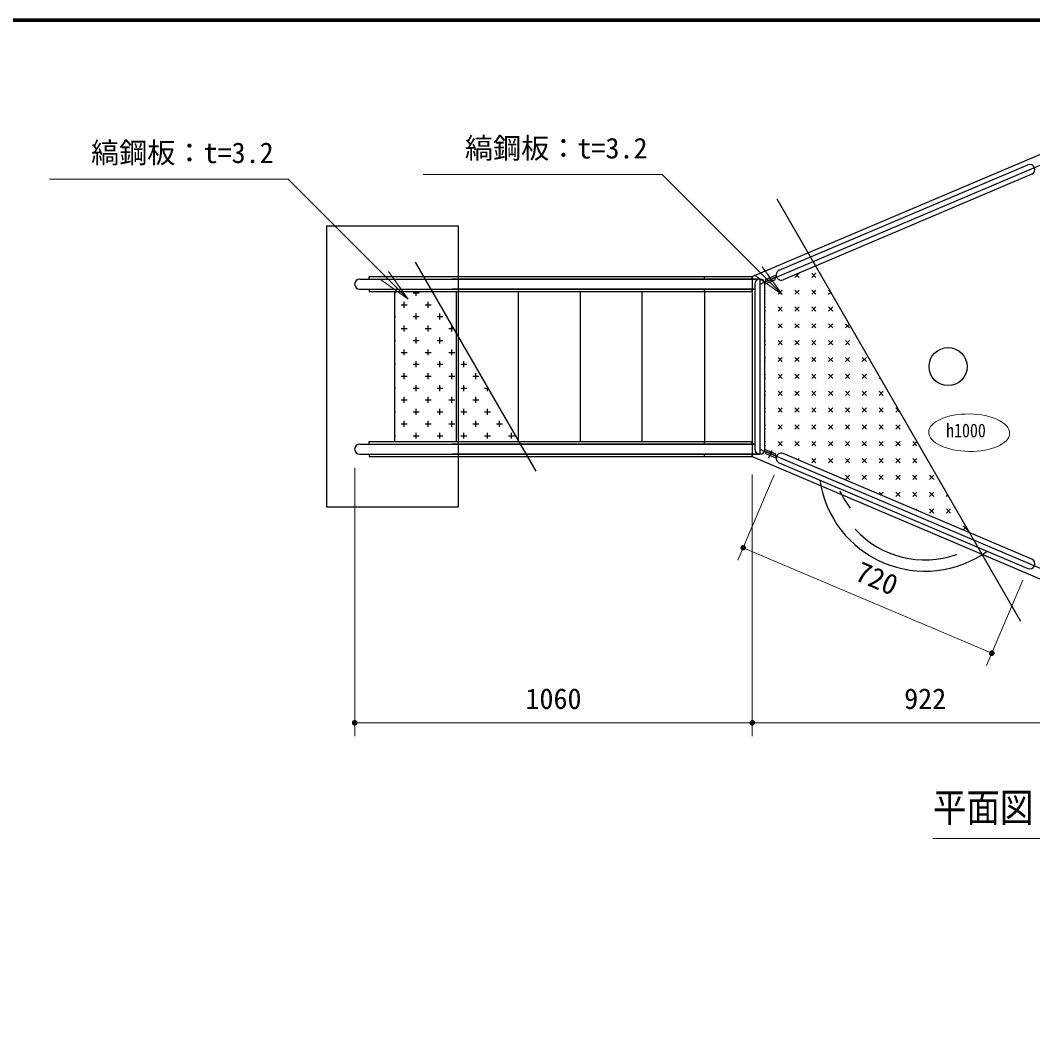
# Model space of a CAD drawing. Units: millimetres at full size, sheet at 1:30. Extents: x 450 to 12150, y 450 to 8460.
# Drawn here: x 3238 to 5938, y 5771 to 8460 of the extents above; entities that cross this region are included whole.
import ezdxf
from ezdxf.enums import TextEntityAlignment as Align

# ---------------------------------------------------------------- set-up
doc = ezdxf.new("R2010")
doc.units = ezdxf.units.MM
doc.header["$LTSCALE"] = 30
for name, color, linetype, lineweight in [('D-STR-DIM\u3000寸法線、寸法値', 7, 'Continuous', 13), ('D-STR-HTXT\u3000旗上げ', 7, 'Continuous', 13), ('D-STR-TXT\u3000文字列', 7, 'Continuous', 13), ('D-STR\u3000構造物外形線', 1, 'Continuous', 25), ('D-TTL', 7, 'Continuous', 70)]:
    doc.layers.add(name, color=color, linetype=linetype, lineweight=lineweight)
doc.styles.add('ＭＳ ゴシック', font='')
doc.styles.get('ＭＳ ゴシック').set_extended_font_data('MS Gothic')

# ---------------------------------------------------------------- blocks, each defined once
blk = doc.blocks.new('filled_dot')
at = {"color": 0, "linetype": 'Continuous', "lineweight": -2, "const_width": 1.25}
blk.add_lwpolyline([(-0.625, 0, 1), (0.625, 0, 1)], format="xyb", close=True, dxfattribs=at)
blk = doc.blocks.new('open_arrow')
at = {"color": 0, "linetype": 'Continuous', "lineweight": -2}
blk.add_lwpolyline([(7.5, 1.25), (0, 0), (7.5, -1.25)], dxfattribs=at)

msp = doc.modelspace()

# ---------------------------------------------------------------- linework, layer by layer
at = {"layer": 'D-STR-DIM\u3000寸法線、寸法値'}
for p, q in [((4129.67, 7266.66), (4129.67, 6550.7)), ((5248.48, 7247.88), (5151.87, 7020.34)), ((5189.98, 7248.37), (5189.98, 6550.7)), ((5189.98, 7248.37), (5189.98, 6550.7)), ((5165.94, 7053.48), (5828.68, 6772.1)), ((5911.21, 6966.49), (5814.61, 6738.96)), ((4129.67, 6586.7), (5189.98, 6586.7)), ((5189.98, 6586.7), (6112.21, 6586.7))]:
    msp.add_line(p, q, dxfattribs=at)
at = {"layer": 'D-STR-HTXT\u3000旗上げ'}
for points in [[(5269.73, 7728.47), (4949.27, 8048.36), (4937.27, 8048.36), (4312.75, 8048.36), (4625.01, 8048.36)], [(4272.68, 7716.15), (3952.22, 8036.03), (3940.22, 8036.03), (3315.7, 8036.03), (3627.96, 8036.03)]]:
    msp.add_lwpolyline(points, dxfattribs=at)
at = {"layer": 'D-STR-TXT\u3000文字列'}
msp.add_line((5671.75, 6278.13), (6251.14, 6278.13), dxfattribs=at)
msp.add_ellipse((5768.42, 7360.08), major_axis=(-107.87, 1.43), ratio=0.46377, dxfattribs=at)
at = {"layer": 'D-STR\u3000構造物外形線'}
for p, q in [((5190.01, 7776.37), (5967.26, 8106.37)), ((5209.98, 7756.37), (5987.23, 8086.37)), ((5261.92, 7793.2), (5924.66, 8074.58)), ((5935.29, 8049.54), (5272.55, 7768.16)), ((5255.5, 7984.03), (5905.64, 6857.96)), ((4290.89, 7814.9), (4612.52, 7257.83)), ((4168.29, 7769.97), (4168.29, 7776.37)), ((4168.29, 7776.37), (5189.98, 7776.37)), ((5062.4, 7769.97), (5062.4, 7776.37)), ((5189.98, 7769.97), (5189.98, 7776.37)), ((5189.98, 7776.37), (5189.98, 7296.37)), ((5190.01, 7769.97), (5190.01, 7776.37)), ((5190.01, 7776.37), (5190.01, 7305.09)), ((5241.73, 7761.16), (5233.53, 7780.49)), ((5303.65, 7774.08), (5314.88, 7785.31)), ((5314.88, 7774.08), (5306.42, 7782.54)), ((5348.56, 7774.08), (5359.78, 7785.31)), ((5359.78, 7774.08), (5348.56, 7785.31)), ((4143.17, 7769.97), (5196.38, 7769.97)), ((5209.98, 7769.97), (4389.98, 7769.97)), ((5189.98, 7769.61), (5189.98, 7303.13)), ((5196.38, 7756.37), (5196.38, 7316.37)), ((5209.98, 7769.97), (5209.98, 7302.77)), ((5223.58, 7316.37), (5223.58, 7756.37)), ((4143.17, 7742.77), (5196.38, 7742.77)), ((4168.29, 7742.77), (4168.29, 7736.37)), ((4168.29, 7736.37), (5189.98, 7736.37)), ((4236.46, 7336.37), (4236.46, 7736.37)), ((4236.46, 7733.18), (4238.11, 7733.18)), ((4285.74, 7733.18), (4301.61, 7733.18)), ((4293.67, 7725.24), (4293.67, 7736.37)), ((5196.38, 7742.77), (4389.98, 7742.77)), ((4401.46, 7336.37), (4401.46, 7736.37)), ((4566.46, 7336.37), (4566.46, 7736.37)), ((4731.46, 7336.37), (4731.46, 7736.37)), ((4896.46, 7336.37), (4896.46, 7736.37)), ((5062.4, 7736.37), (5062.4, 7742.77)), ((5063.6, 7336.37), (5063.6, 7736.37)), ((5189.98, 7736.37), (5189.98, 7742.77)), ((5190.01, 7736.37), (5190.01, 7742.77)), ((5223.58, 7738.91), (5225.08, 7740.41)), ((5225.08, 7729.18), (5223.58, 7730.68)), ((5258.75, 7729.18), (5269.98, 7740.41)), ((5269.98, 7729.18), (5258.75, 7740.41)), ((5303.65, 7729.18), (5314.88, 7740.41)), ((5314.88, 7729.18), (5303.65, 7740.41)), ((5348.56, 7729.18), (5359.78, 7740.41)), ((5359.78, 7729.18), (5348.56, 7740.41)), ((5399.84, 7734.02), (5393.46, 7740.41)), ((5393.46, 7729.18), (5399.28, 7735)), ((4253.99, 7701.43), (4269.86, 7701.43)), ((4261.92, 7693.49), (4261.92, 7709.37)), ((4317.49, 7701.43), (4333.36, 7701.43)), ((4325.42, 7693.49), (4325.42, 7709.37)), ((5223.58, 7694.01), (5225.08, 7695.5)), ((5258.75, 7684.28), (5269.98, 7695.5)), ((5269.98, 7684.28), (5258.75, 7695.5)), ((5303.65, 7684.28), (5314.88, 7695.5)), ((5314.88, 7684.28), (5303.65, 7695.5)), ((5348.56, 7684.28), (5359.78, 7695.5)), ((5359.78, 7684.28), (5348.56, 7695.5)), ((5393.46, 7684.28), (5404.68, 7695.5)), ((5404.68, 7684.28), (5393.46, 7695.5)), ((4236.46, 7669.68), (4238.11, 7669.68)), ((4285.74, 7669.68), (4301.61, 7669.68)), ((4293.67, 7661.74), (4293.67, 7677.62)), ((4349.24, 7669.68), (4365.11, 7669.68)), ((4357.17, 7661.74), (4357.17, 7677.62)), ((5225.08, 7684.28), (5223.58, 7685.78)), ((4261.92, 7629.99), (4261.92, 7645.87)), ((4325.42, 7629.99), (4325.42, 7645.87)), ((4388.92, 7629.99), (4388.92, 7645.11)), ((5223.58, 7649.11), (5225.08, 7650.6)), ((5258.75, 7639.38), (5269.98, 7650.6)), ((5269.98, 7639.38), (5258.75, 7650.6)), ((5303.65, 7639.38), (5314.88, 7650.6)), ((5314.88, 7639.38), (5303.65, 7650.6)), ((5348.56, 7639.38), (5359.78, 7650.6)), ((5359.78, 7639.38), (5348.56, 7650.6)), ((5393.46, 7639.38), (5404.68, 7650.6)), ((5404.68, 7639.38), (5393.46, 7650.6)), ((5449.58, 7639.38), (5438.36, 7650.6)), ((5438.36, 7639.38), (5448.58, 7649.6)), ((4253.99, 7637.93), (4269.86, 7637.93)), ((4317.49, 7637.93), (4333.36, 7637.93)), ((4380.99, 7637.93), (4393.07, 7637.93)), ((5225.08, 7639.38), (5223.58, 7640.87)), ((4236.46, 7606.18), (4238.11, 7606.18)), ((4285.74, 7606.18), (4301.61, 7606.18)), ((4293.67, 7598.24), (4293.67, 7614.12)), ((4349.24, 7606.18), (4365.11, 7606.18)), ((4357.17, 7598.24), (4357.17, 7614.12)), ((5223.58, 7604.21), (5225.08, 7605.7)), ((5225.08, 7594.48), (5223.58, 7595.97)), ((5258.75, 7594.48), (5269.98, 7605.7)), ((5269.98, 7594.48), (5258.75, 7605.7)), ((5303.65, 7594.48), (5314.88, 7605.7)), ((5314.88, 7594.48), (5303.65, 7605.7)), ((5348.56, 7594.48), (5359.78, 7605.7)), ((5359.78, 7594.48), (5348.56, 7605.7)), ((5393.46, 7594.48), (5404.68, 7605.7)), ((5404.68, 7594.48), (5393.46, 7605.7)), ((5438.36, 7594.48), (5449.58, 7605.7)), ((5449.58, 7594.48), (5438.36, 7605.7)), ((4253.99, 7574.43), (4269.86, 7574.43)), ((4261.92, 7566.49), (4261.92, 7582.37)), ((4317.49, 7574.43), (4333.36, 7574.43)), ((4325.42, 7566.49), (4325.42, 7582.37)), ((4380.99, 7574.43), (4396.86, 7574.43)), ((4388.92, 7566.49), (4388.92, 7582.37)), ((5223.58, 7559.3), (5225.08, 7560.8)), ((5258.75, 7549.57), (5269.98, 7560.8)), ((5269.98, 7549.57), (5258.75, 7560.8)), ((5303.65, 7549.57), (5314.88, 7560.8)), ((5314.88, 7549.57), (5303.65, 7560.8)), ((5348.56, 7549.57), (5359.78, 7560.8)), ((5359.78, 7549.57), (5348.56, 7560.8)), ((5393.46, 7549.57), (5404.68, 7560.8)), ((5404.68, 7549.57), (5393.46, 7560.8)), ((5438.36, 7549.57), (5449.58, 7560.8)), ((5449.58, 7549.57), (5438.36, 7560.8)), ((5483.26, 7549.57), (5494.49, 7560.8)), ((5494.49, 7549.57), (5483.26, 7560.8)), ((4236.46, 7542.68), (4238.11, 7542.68)), ((4285.74, 7542.68), (4301.61, 7542.68)), ((4293.67, 7534.74), (4293.67, 7550.62)), ((4349.24, 7542.68), (4365.11, 7542.68)), ((4357.17, 7534.74), (4357.17, 7550.62)), ((4412.74, 7542.68), (4428.61, 7542.68)), ((4420.67, 7534.74), (4420.67, 7550.62)), ((5225.08, 7549.57), (5223.58, 7551.07)), ((4253.99, 7510.93), (4269.86, 7510.93)), ((4261.92, 7502.99), (4261.92, 7518.87)), ((4317.49, 7510.93), (4333.36, 7510.93)), ((4325.42, 7502.99), (4325.42, 7518.87)), ((4380.99, 7510.93), (4396.86, 7510.93)), ((4388.92, 7502.99), (4388.92, 7518.87)), ((4444.49, 7510.93), (4460.36, 7510.93)), ((4452.42, 7502.99), (4452.42, 7518.87)), ((5223.58, 7514.4), (5225.08, 7515.9)), ((5258.75, 7504.67), (5269.98, 7515.9)), ((5269.98, 7504.67), (5258.75, 7515.9)), ((5303.65, 7504.67), (5314.88, 7515.9)), ((5314.88, 7504.67), (5303.65, 7515.9)), ((5348.56, 7504.67), (5359.78, 7515.9)), ((5359.78, 7504.67), (5348.56, 7515.9)), ((5393.46, 7504.67), (5404.68, 7515.9)), ((5404.68, 7504.67), (5393.46, 7515.9)), ((5438.36, 7504.67), (5449.58, 7515.9)), ((5449.58, 7504.67), (5438.36, 7515.9)), ((5483.26, 7504.67), (5494.49, 7515.9)), ((5494.49, 7504.67), (5483.26, 7515.9)), ((5528.16, 7504.67), (5530.76, 7507.27)), ((4293.67, 7471.24), (4293.67, 7487.12)), ((4357.17, 7471.24), (4357.17, 7487.12)), ((4420.67, 7471.24), (4420.67, 7487.12)), ((4484.17, 7471.24), (4484.17, 7480.13)), ((5225.08, 7504.67), (5223.58, 7506.17)), ((4236.46, 7479.18), (4238.11, 7479.18)), ((4261.92, 7439.49), (4261.92, 7455.37)), ((4285.74, 7479.18), (4301.61, 7479.18)), ((4325.42, 7439.49), (4325.42, 7455.37)), ((4349.24, 7479.18), (4365.11, 7479.18)), ((4388.92, 7439.49), (4388.92, 7455.37)), ((4412.74, 7479.18), (4428.61, 7479.18)), ((4452.42, 7439.49), (4452.42, 7455.37)), ((4476.24, 7479.18), (4484.72, 7479.18)), ((5223.58, 7469.5), (5225.08, 7471)), ((5225.08, 7459.77), (5223.58, 7461.27)), ((5258.75, 7459.77), (5269.98, 7471)), ((5269.98, 7459.77), (5258.75, 7471)), ((5303.65, 7459.77), (5314.88, 7471)), ((5314.88, 7459.77), (5303.65, 7471)), ((5348.56, 7459.77), (5359.78, 7471)), ((5359.78, 7459.77), (5348.56, 7471)), ((5393.46, 7459.77), (5404.68, 7471)), ((5404.68, 7459.77), (5393.46, 7471)), ((5438.36, 7459.77), (5449.58, 7471)), ((5449.58, 7459.77), (5438.36, 7471)), ((5483.26, 7459.77), (5494.49, 7471)), ((5494.49, 7459.77), (5483.26, 7471)), ((5528.16, 7459.77), (5539.39, 7471)), ((5539.39, 7459.77), (5528.16, 7471)), ((4253.99, 7447.43), (4269.86, 7447.43)), ((4317.49, 7447.43), (4333.36, 7447.43)), ((4380.99, 7447.43), (4396.86, 7447.43)), ((4444.49, 7447.43), (4460.36, 7447.43)), ((5223.58, 7424.6), (5225.08, 7426.1)), ((5258.75, 7414.87), (5269.98, 7426.1)), ((5269.98, 7414.87), (5258.75, 7426.1)), ((5303.65, 7414.87), (5314.88, 7426.1)), ((5314.88, 7414.87), (5303.65, 7426.1)), ((5348.56, 7414.87), (5359.78, 7426.1)), ((5359.78, 7414.87), (5348.56, 7426.1)), ((5393.46, 7414.87), (5404.68, 7426.1)), ((5404.68, 7414.87), (5393.46, 7426.1)), ((5438.36, 7414.87), (5449.58, 7426.1)), ((5449.58, 7414.87), (5438.36, 7426.1)), ((5483.26, 7414.87), (5494.49, 7426.1)), ((5494.49, 7414.87), (5483.26, 7426.1)), ((5528.16, 7414.87), (5539.39, 7426.1)), ((5539.39, 7414.87), (5528.16, 7426.1)), ((5583.85, 7415.31), (5573.06, 7426.1)), ((4236.46, 7415.68), (4238.11, 7415.68)), ((4285.74, 7415.68), (4301.61, 7415.68)), ((4293.67, 7407.74), (4293.67, 7423.62)), ((4349.24, 7415.68), (4365.11, 7415.68)), ((4357.17, 7407.74), (4357.17, 7423.62)), ((4412.74, 7415.68), (4428.61, 7415.68)), ((4420.67, 7407.74), (4420.67, 7423.62)), ((4476.24, 7415.68), (4492.11, 7415.68)), ((4484.17, 7407.74), (4484.17, 7423.62)), ((5225.08, 7414.87), (5223.58, 7416.37)), ((5573.06, 7414.87), (5580.06, 7421.87)), ((4253.99, 7383.93), (4269.86, 7383.93)), ((4261.92, 7375.99), (4261.92, 7391.87)), ((4317.49, 7383.93), (4333.36, 7383.93)), ((4325.42, 7375.99), (4325.42, 7391.87)), ((4380.99, 7383.93), (4396.86, 7383.93)), ((4388.92, 7375.99), (4388.92, 7391.87)), ((4444.49, 7383.93), (4460.36, 7383.93)), ((4452.42, 7375.99), (4452.42, 7391.87)), ((4507.99, 7383.93), (4523.86, 7383.93)), ((4515.92, 7375.99), (4515.92, 7391.87)), ((5223.58, 7379.7), (5225.08, 7381.2)), ((5225.08, 7369.97), (5223.58, 7371.47)), ((5258.75, 7369.97), (5269.98, 7381.2)), ((5269.98, 7369.97), (5258.75, 7381.2)), ((5303.65, 7369.97), (5314.88, 7381.2)), ((5314.88, 7369.97), (5303.65, 7381.2)), ((5348.56, 7369.97), (5359.78, 7381.2)), ((5359.78, 7369.97), (5348.56, 7381.2)), ((5393.46, 7369.97), (5404.68, 7381.2)), ((5404.68, 7369.97), (5393.46, 7381.2)), ((5438.36, 7369.97), (5449.58, 7381.2)), ((5449.58, 7369.97), (5438.36, 7381.2)), ((5483.26, 7369.97), (5494.49, 7381.2)), ((5494.49, 7369.97), (5483.26, 7381.2)), ((5528.16, 7369.97), (5539.39, 7381.2)), ((5539.39, 7369.97), (5528.16, 7381.2)), ((5573.06, 7369.97), (5584.29, 7381.2)), ((5584.29, 7369.97), (5573.06, 7381.2)), ((4236.46, 7352.18), (4238.11, 7352.18)), ((4285.74, 7352.18), (4301.61, 7352.18)), ((4293.67, 7344.24), (4293.67, 7360.12)), ((4349.24, 7352.18), (4365.11, 7352.18)), ((4357.17, 7344.24), (4357.17, 7360.12)), ((4412.74, 7352.18), (4428.61, 7352.18)), ((4420.67, 7344.24), (4420.67, 7360.12)), ((4476.24, 7352.18), (4492.11, 7352.18)), ((4484.17, 7344.24), (4484.17, 7360.12)), ((4539.74, 7352.18), (4555.61, 7352.18)), ((4547.67, 7344.24), (4547.67, 7360.12)), ((4143.17, 7329.97), (5196.38, 7329.97)), ((4168.29, 7329.97), (4168.29, 7336.37)), ((4168.29, 7336.37), (5189.98, 7336.37)), ((5196.38, 7329.97), (4389.98, 7329.97)), ((5062.4, 7329.97), (5062.4, 7336.37)), ((5189.98, 7329.97), (5189.98, 7336.37)), ((5190.01, 7329.97), (5190.01, 7336.37)), ((5223.58, 7334.8), (5225.08, 7336.29)), ((5225.08, 7325.07), (5223.58, 7326.56)), ((5258.75, 7325.07), (5269.98, 7336.29)), ((5269.98, 7325.07), (5258.75, 7336.29)), ((5303.65, 7325.07), (5314.88, 7336.29)), ((5314.88, 7325.07), (5303.65, 7336.29)), ((5348.56, 7325.07), (5359.78, 7336.29)), ((5359.78, 7325.07), (5348.56, 7336.29)), ((5393.46, 7325.07), (5404.68, 7336.29)), ((5404.68, 7325.07), (5393.46, 7336.29)), ((5438.36, 7325.07), (5449.58, 7336.29)), ((5449.58, 7325.07), (5438.36, 7336.29)), ((5483.26, 7325.07), (5494.49, 7336.29)), ((5494.49, 7325.07), (5483.26, 7336.29)), ((5528.16, 7325.07), (5539.39, 7336.29)), ((5539.39, 7325.07), (5528.16, 7336.29)), ((5573.06, 7325.07), (5584.29, 7336.29)), ((5584.29, 7325.07), (5573.06, 7336.29)), ((5617.96, 7325.07), (5629.19, 7336.29)), ((5629.19, 7325.07), (5617.96, 7336.29)), ((4143.17, 7302.77), (5209.98, 7302.77)), ((4168.29, 7302.77), (4168.29, 7296.37)), ((4168.29, 7296.37), (5189.98, 7296.37)), ((5210.01, 7302.77), (4389.98, 7302.77)), ((5062.4, 7296.37), (5062.4, 7302.77)), ((5189.98, 7296.37), (5189.98, 7302.77)), ((5189.98, 7296.37), (5967.23, 6966.37)), ((5209.98, 7316.37), (5987.23, 6986.37)), ((5241.73, 7311.58), (5233.53, 7292.25)), ((5935.29, 7023.2), (5272.55, 7304.58)), ((5303.69, 7291.36), (5303.65, 7291.39)), ((5311.52, 7288.03), (5314.88, 7291.39)), ((5348.56, 7280.17), (5359.78, 7291.39)), ((5359.78, 7280.17), (5348.56, 7291.39)), ((5393.46, 7280.17), (5404.68, 7291.39)), ((5404.68, 7280.17), (5393.46, 7291.39)), ((5438.36, 7280.17), (5449.58, 7291.39)), ((5449.58, 7280.17), (5438.36, 7291.39)), ((5483.26, 7280.17), (5494.49, 7291.39)), ((5494.49, 7280.17), (5483.26, 7291.39)), ((5528.16, 7280.17), (5539.39, 7291.39)), ((5539.39, 7280.17), (5528.16, 7291.39)), ((5573.06, 7280.17), (5584.29, 7291.39)), ((5584.29, 7280.17), (5573.06, 7291.39)), ((5617.96, 7280.17), (5629.19, 7291.39)), ((5629.19, 7280.17), (5617.96, 7291.39)), ((5261.92, 7279.54), (5924.66, 6998.16)), ((5438.36, 7235.27), (5449.58, 7246.49)), ((5449.58, 7235.27), (5438.36, 7246.49)), ((5483.26, 7235.27), (5494.49, 7246.49)), ((5494.49, 7235.27), (5483.26, 7246.49)), ((5528.16, 7235.27), (5539.39, 7246.49)), ((5539.39, 7235.27), (5528.16, 7246.49)), ((5573.06, 7235.27), (5584.29, 7246.49)), ((5584.29, 7235.27), (5573.06, 7246.49)), ((5617.96, 7235.27), (5629.19, 7246.49)), ((5629.19, 7235.27), (5617.96, 7246.49)), ((5662.86, 7235.27), (5674.09, 7246.49)), ((5674.09, 7235.27), (5662.86, 7246.49)), ((5537.78, 7191.97), (5528.16, 7201.59)), ((5532.15, 7194.36), (5539.39, 7201.59)), ((5573.06, 7190.36), (5584.29, 7201.59)), ((5584.29, 7190.36), (5573.06, 7201.59)), ((5617.96, 7190.36), (5629.19, 7201.59)), ((5629.19, 7190.36), (5617.96, 7201.59)), ((5662.86, 7190.36), (5674.09, 7201.59)), ((5674.09, 7190.36), (5662.86, 7201.59)), ((5707.77, 7190.36), (5711.54, 7194.14)), ((5626.71, 7154.21), (5629.19, 7156.69)), ((5662.86, 7145.46), (5674.09, 7156.69)), ((5674.09, 7145.46), (5662.86, 7156.69)), ((5707.77, 7145.46), (5718.99, 7156.69)), ((5718.99, 7145.46), (5707.77, 7156.69)), ((5763.89, 7100.56), (5752.67, 7111.79)), ((5752.79, 7100.68), (5760.85, 7108.74))]:
    msp.add_line(p, q, dxfattribs=at)
for points in [[(4055.79, 7911.37), (4405.79, 7911.37), (4405.79, 7161.37), (4055.79, 7161.37)], [(5254.72, 7775.36), (5227.1, 7763.64), (5225.15, 7768.24), (5252.76, 7779.96)], [(5224.45, 7757.08), (5252.07, 7768.81), (5250.11, 7773.41), (5222.5, 7761.68)], [(5224.45, 7315.66), (5252.07, 7303.93), (5250.11, 7299.33), (5222.5, 7311.05)], [(5254.72, 7297.38), (5227.1, 7309.1), (5225.15, 7304.5), (5252.76, 7292.77)]]:
    msp.add_lwpolyline(points, close=True, dxfattribs=at)
msp.add_circle((5712.21, 7536.37), 50.8, dxfattribs=at)
for centre, radius, start, end in [((5929.97, 8062.06), 13.6, 293.00491, 113.00491), ((5267.23, 7780.68), 13.6, 113.00491, 293.00491), ((4143.17, 7756.37), 13.6, 90, 270), ((5209.98, 7756.37), 13.6, 0, 180), ((4143.17, 7316.37), 13.6, 90, 270), ((5209.98, 7316.37), 13.6, 180, 0), ((5267.23, 7292.06), 13.6, 66.99509, 246.99509), ((5650.71, 7274.1), 283.33, 188.23269, 305.75749), ((5652.72, 7312.67), 253.33, 205.12682, 217.38394), ((5650.71, 7274.1), 253.33, 222.57884, 289.49693), ((5929.97, 7010.68), 13.6, 246.99509, 66.99509)]:
    msp.add_arc(centre, radius, start, end, dxfattribs=at)
at = {"layer": 'D-TTL'}
msp.add_lwpolyline([(450, 450), (450, 8460), (12150, 8460), (12150, 450)], close=True, dxfattribs=at)

# ---------------------------------------------------------------- block references
at = {"layer": 'D-STR-DIM\u3000寸法線、寸法値', "xscale": 6, "yscale": 6}
for p, rotation in [((5165.94, 7053.48), 337), ((5828.68, 6772.1), 157), ((5189.98, 6586.7), 180)]:
    msp.add_blockref('filled_dot', p, dxfattribs=dict(at, rotation=rotation))
for p in [(4129.67, 6586.7), (5189.98, 6586.7)]:
    msp.add_blockref('filled_dot', p, dxfattribs=at)
at = {"layer": 'D-STR-HTXT\u3000旗上げ', "xscale": 12, "yscale": 12, "rotation": 135.1}
for p in [(4272.68, 7716.15), (5269.73, 7728.47)]:
    msp.add_blockref('open_arrow', p, dxfattribs=at)

# ---------------------------------------------------------------- texts
at = {"layer": 'D-STR-DIM\u3000寸法線、寸法値', "style": 'ＭＳ ゴシック'}
msp.add_text('720', height=54.99, rotation=336.995, dxfattribs=at).set_placement((5522.37, 6971.82), align=Align.MIDDLE_CENTER)
for s, p in [('1060', (4659.83, 6650.84)), ('922', (5651.1, 6650.84))]:
    msp.add_text(s, height=54.99, dxfattribs=at).set_placement(p, align=Align.MIDDLE_CENTER)
at = {"layer": 'D-STR-HTXT\u3000旗上げ', "style": 'ＭＳ ゴシック'}
for p in [(4910.64, 8074.99), (3913.59, 8062.67)]:
    msp.add_text('縞鋼板：t=3.2', height=54.99, dxfattribs=at).set_placement(p, align=Align.BOTTOM_RIGHT)
at = {"layer": 'D-STR-TXT\u3000文字列', "style": 'ＭＳ ゴシック', "width": 0.85}
for s, height, p in [('h1000', 36.66, (5706.77, 7336.8)), ('平面図\u30001：30', 76.98, (5671.75, 6299.13))]:
    msp.add_text(s, height=height, dxfattribs=at).set_placement(p, align=Align.BOTTOM_LEFT)

doc.saveas('drawing.dxf')
